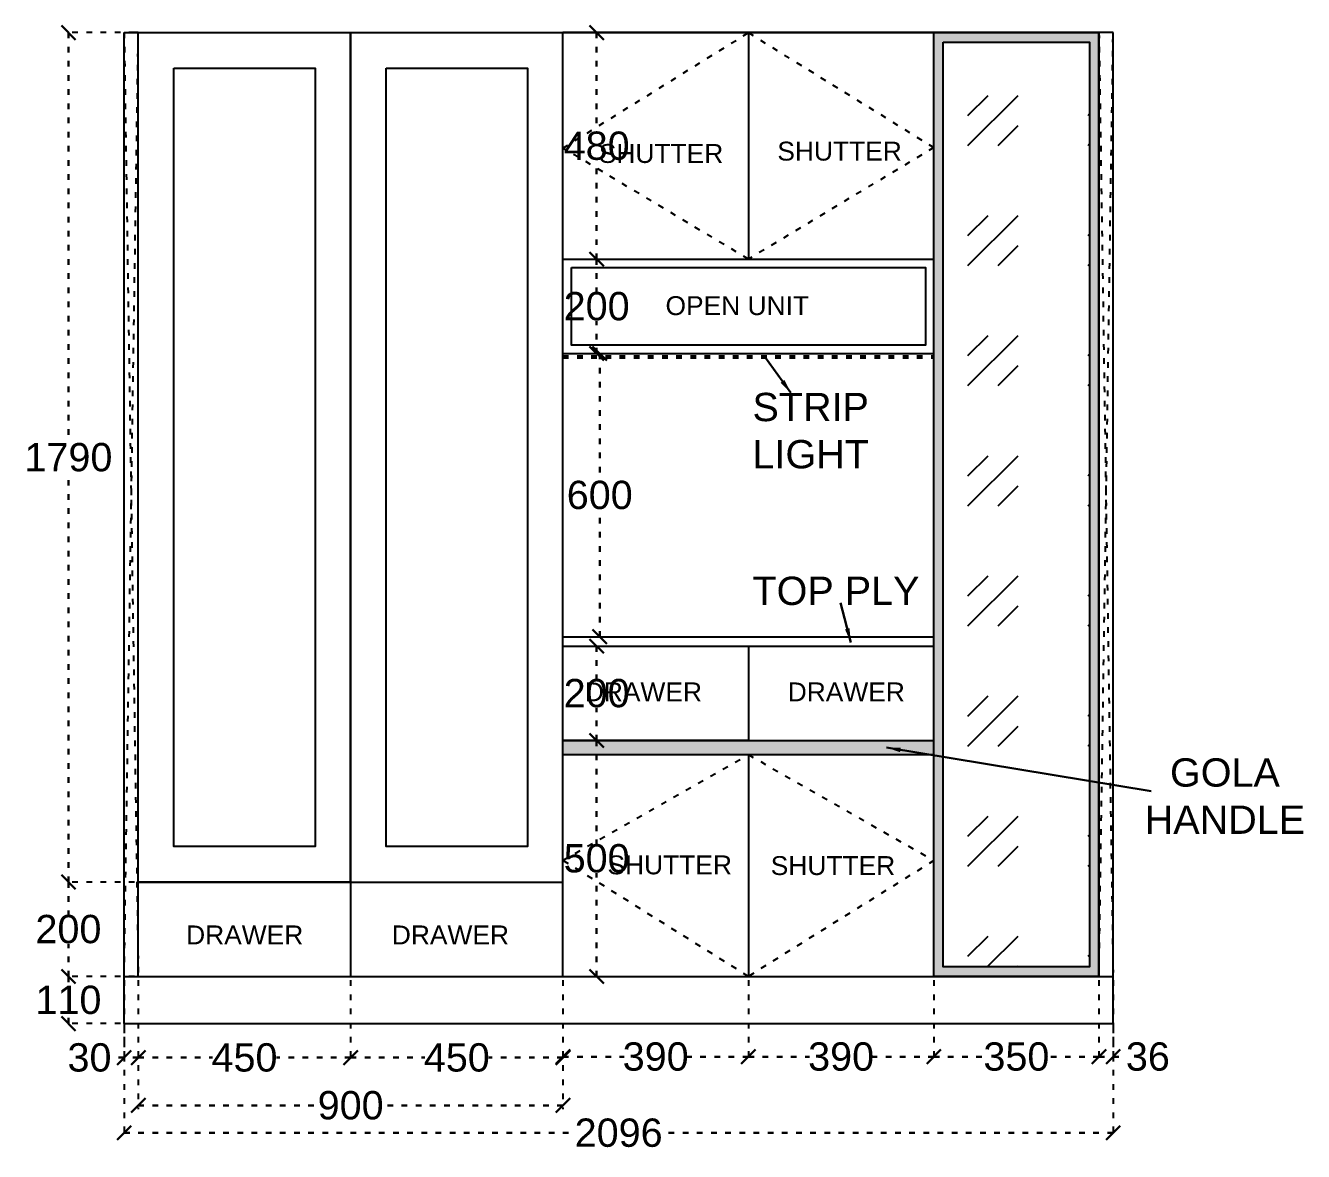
# Model space of a CAD drawing. Header units: millimetres. Extents: x 220712 to 1505573, y -354410 to 241923.
# Drawn here: x 280781 to 283489, y 89020 to 91406 of the extents above; entities that cross this region are included whole.
import ezdxf

# ---------------------------------------------------------------- set-up
doc = ezdxf.new("R2010")
doc.units = ezdxf.units.MM
doc.header["$MEASUREMENT"] = 0
doc.linetypes.add('ACAD_ISO03W100', pattern=[30, 12, -18])
doc.layers.add('Walls', color=253, linetype='Continuous')
doc.layers.add('Words', color=7, linetype='Continuous')
doc.styles.get("Standard").update_dxf_attribs({"font": 'arial.ttf'})
doc.dimstyles.get("Standard").update_dxf_attribs({"dimtxt": 60, "dimasz": 30, "dimexe": 7.75, "dimexo": 8.13, "dimgap": 0.63, "dimtad": 0, "dimtih": 1, "dimtoh": 1, "dimdec": 0, "dimzin": 0, "dimtxsty": 'Standard', "dimblk": 'OBLIQUE', "dimcen": 2.25, "dimclrd": 1, "dimclre": 1, "dimclrt": 1, "dimadec": 0, "dimazin": 0, "dimtfac": 1, "dimtdec": 0, "dimtofl": 0, "dimtmove": 0, "dimatfit": 3, "dimfxl": 1, "dimtolj": 1, "dimtzin": 0, "dimlwd": 30, "dimarcsym": 0})

# ---------------------------------------------------------------- blocks, each defined once
blk = doc.blocks.new('_Oblique')
at = {"color": 0, "linetype": 'ByBlock', "lineweight": -2}
blk.add_line((-0.5, -0.5), (0.5, 0.5), dxfattribs=at)
blk = doc.blocks.new('*D2109')
at = {"layer": 'Defpoints', "color": 0, "linetype": 'ACAD_ISO03W100', "lineweight": -2, "transparency": 16777216}
for p in [(280989.9, 89291.3), (283085.9, 89291.3), (283085.9, 89059.8)]:
    blk.add_point(p, dxfattribs=at)
at = {"layer": 'Walls', "color": 1, "linetype": 'ACAD_ISO03W100', "lineweight": -2, "transparency": 16777216}
for p, q in [((280989.9, 89283.2), (280989.9, 89052.1)), ((283085.9, 89283.2), (283085.9, 89052.1))]:
    blk.add_line(p, q, dxfattribs=at)
at = {"layer": 'Walls', "color": 1, "linetype": 'ACAD_ISO03W100', "lineweight": 30, "transparency": 16777216}
for p, q in [((280989.9, 89059.8), (281947.2, 89059.8)), ((283085.9, 89059.8), (282128.6, 89059.8))]:
    blk.add_line(p, q, dxfattribs=at)
at = {"layer": 'Walls', "color": 1, "linetype": 'ACAD_ISO03W100', "lineweight": 30, "transparency": 16777216, "xscale": 30, "yscale": 30, "zscale": 30, "rotation": 180}
blk.add_blockref('_Oblique', (280989.9, 89059.8), dxfattribs=at)
at = {"layer": 'Walls', "color": 1, "linetype": 'ACAD_ISO03W100', "lineweight": 30, "transparency": 16777216, "xscale": 30, "yscale": 30, "zscale": 30}
blk.add_blockref('_Oblique', (283085.9, 89059.8), dxfattribs=at)
at = {"layer": 'Walls', "color": 1, "linetype": 'ACAD_ISO03W100', "transparency": 16777216, "insert": (282037.9, 89059.8), "char_height": 60, "attachment_point": 5}
blk.add_mtext('\\A1;2096', dxfattribs=at)
blk = doc.blocks.new('*D2174')
at = {"layer": 'Defpoints', "color": 0, "linetype": 'ACAD_ISO03W100', "lineweight": -2, "transparency": 16777216}
for p in [(280989.9, 89391.3), (281019.9, 89391.3), (280989.9, 89219.3)]:
    blk.add_point(p, dxfattribs=at)
at = {"layer": 'Walls', "color": 1, "linetype": 'ACAD_ISO03W100', "lineweight": -2, "transparency": 16777216}
for p, q in [((280989.9, 89383.2), (280989.9, 89211.6)), ((281019.9, 89383.2), (281019.9, 89211.6))]:
    blk.add_line(p, q, dxfattribs=at)
at = {"layer": 'Walls', "color": 1, "linetype": 'ACAD_ISO03W100', "lineweight": 30, "transparency": 16777216}
for p, q in [((280989.9, 89219.3), (280959.9, 89219.3)), ((281019.9, 89219.3), (280989.9, 89219.3))]:
    blk.add_line(p, q, dxfattribs=at)
at = {"layer": 'Walls', "color": 1, "linetype": 'ACAD_ISO03W100', "lineweight": 30, "transparency": 16777216, "xscale": 30, "yscale": 30, "zscale": 30, "rotation": 180}
blk.add_blockref('_Oblique', (280989.9, 89219.3), dxfattribs=at)
at = {"layer": 'Walls', "color": 1, "linetype": 'ACAD_ISO03W100', "lineweight": 30, "transparency": 16777216, "xscale": 30, "yscale": 30, "zscale": 30}
blk.add_blockref('_Oblique', (281019.9, 89219.3), dxfattribs=at)
at = {"layer": 'Walls', "color": 1, "linetype": 'ACAD_ISO03W100', "transparency": 16777216, "insert": (280916.4, 89219.3), "char_height": 60, "attachment_point": 5}
blk.add_mtext('\\A1;30', dxfattribs=at)
blk = doc.blocks.new('*D2175')
at = {"layer": 'Defpoints', "color": 0, "linetype": 'ACAD_ISO03W100', "lineweight": -2, "transparency": 16777216}
for p in [(281019.9, 89391.3), (281919.9, 89391.3), (281919.9, 89118)]:
    blk.add_point(p, dxfattribs=at)
at = {"layer": 'Walls', "color": 1, "linetype": 'ACAD_ISO03W100', "lineweight": -2, "transparency": 16777216}
for p, q in [((281019.9, 89383.2), (281019.9, 89110.2)), ((281919.9, 89383.2), (281919.9, 89110.2))]:
    blk.add_line(p, q, dxfattribs=at)
at = {"layer": 'Walls', "color": 1, "linetype": 'ACAD_ISO03W100', "lineweight": 30, "transparency": 16777216}
for p, q in [((281019.9, 89118), (281403.1, 89118)), ((281919.9, 89118), (281536.7, 89118))]:
    blk.add_line(p, q, dxfattribs=at)
at = {"layer": 'Walls', "color": 1, "linetype": 'ACAD_ISO03W100', "lineweight": 30, "transparency": 16777216, "xscale": 30, "yscale": 30, "zscale": 30, "rotation": 180}
blk.add_blockref('_Oblique', (281019.9, 89118), dxfattribs=at)
at = {"layer": 'Walls', "color": 1, "linetype": 'ACAD_ISO03W100', "lineweight": 30, "transparency": 16777216, "xscale": 30, "yscale": 30, "zscale": 30}
blk.add_blockref('_Oblique', (281919.9, 89118), dxfattribs=at)
at = {"layer": 'Walls', "color": 1, "linetype": 'ACAD_ISO03W100', "transparency": 16777216, "insert": (281469.9, 89118), "char_height": 60, "attachment_point": 5}
blk.add_mtext('\\A1;900', dxfattribs=at)
blk = doc.blocks.new('*D2176')
at = {"layer": 'Defpoints', "color": 0, "linetype": 'ACAD_ISO03W100', "lineweight": -2, "transparency": 16777216}
for p in [(281919.9, 89391.3), (282312.9, 89391.3), (282312.9, 89221.2)]:
    blk.add_point(p, dxfattribs=at)
at = {"layer": 'Walls', "color": 1, "linetype": 'ACAD_ISO03W100', "lineweight": -2, "transparency": 16777216}
for p, q in [((281919.9, 89383.2), (281919.9, 89213.5)), ((282312.9, 89383.2), (282312.9, 89213.5))]:
    blk.add_line(p, q, dxfattribs=at)
at = {"layer": 'Walls', "color": 1, "linetype": 'ACAD_ISO03W100', "lineweight": 30, "transparency": 16777216}
for p, q in [((281919.9, 89221.2), (282049.6, 89221.2)), ((282312.9, 89221.2), (282183.2, 89221.2))]:
    blk.add_line(p, q, dxfattribs=at)
at = {"layer": 'Walls', "color": 1, "linetype": 'ACAD_ISO03W100', "lineweight": 30, "transparency": 16777216, "xscale": 30, "yscale": 30, "zscale": 30, "rotation": 180}
blk.add_blockref('_Oblique', (281919.9, 89221.2), dxfattribs=at)
at = {"layer": 'Walls', "color": 1, "linetype": 'ACAD_ISO03W100', "lineweight": 30, "transparency": 16777216, "xscale": 30, "yscale": 30, "zscale": 30}
blk.add_blockref('_Oblique', (282312.9, 89221.2), dxfattribs=at)
at = {"layer": 'Walls', "color": 1, "linetype": 'ACAD_ISO03W100', "transparency": 16777216, "insert": (282116.4, 89221.2), "char_height": 60, "attachment_point": 5}
blk.add_mtext('\\A1;390', dxfattribs=at)
blk = doc.blocks.new('*D2177')
at = {"layer": 'Defpoints', "color": 0, "linetype": 'ACAD_ISO03W100', "lineweight": -2, "transparency": 16777216}
for p in [(282312.9, 89391.3), (282705.9, 89391.3), (282705.9, 89221.2)]:
    blk.add_point(p, dxfattribs=at)
at = {"layer": 'Walls', "color": 1, "linetype": 'ACAD_ISO03W100', "lineweight": -2, "transparency": 16777216}
for p, q in [((282312.9, 89383.2), (282312.9, 89213.5)), ((282705.9, 89383.2), (282705.9, 89213.5))]:
    blk.add_line(p, q, dxfattribs=at)
at = {"layer": 'Walls', "color": 1, "linetype": 'ACAD_ISO03W100', "lineweight": 30, "transparency": 16777216}
for p, q in [((282312.9, 89221.2), (282442.6, 89221.2)), ((282705.9, 89221.2), (282576.2, 89221.2))]:
    blk.add_line(p, q, dxfattribs=at)
at = {"layer": 'Walls', "color": 1, "linetype": 'ACAD_ISO03W100', "lineweight": 30, "transparency": 16777216, "xscale": 30, "yscale": 30, "zscale": 30, "rotation": 180}
blk.add_blockref('_Oblique', (282312.9, 89221.2), dxfattribs=at)
at = {"layer": 'Walls', "color": 1, "linetype": 'ACAD_ISO03W100', "lineweight": 30, "transparency": 16777216, "xscale": 30, "yscale": 30, "zscale": 30}
blk.add_blockref('_Oblique', (282705.9, 89221.2), dxfattribs=at)
at = {"layer": 'Walls', "color": 1, "linetype": 'ACAD_ISO03W100', "transparency": 16777216, "insert": (282509.4, 89221.2), "char_height": 60, "attachment_point": 5}
blk.add_mtext('\\A1;390', dxfattribs=at)
blk = doc.blocks.new('*D2178')
at = {"layer": 'Defpoints', "color": 0, "linetype": 'ACAD_ISO03W100', "lineweight": -2, "transparency": 16777216}
for p in [(282705.9, 89391.3), (283055.9, 89391.3), (283055.9, 89221.2)]:
    blk.add_point(p, dxfattribs=at)
at = {"layer": 'Walls', "color": 1, "linetype": 'ACAD_ISO03W100', "lineweight": -2, "transparency": 16777216}
for p, q in [((282705.9, 89383.2), (282705.9, 89213.5)), ((283055.9, 89383.2), (283055.9, 89213.5))]:
    blk.add_line(p, q, dxfattribs=at)
at = {"layer": 'Walls', "color": 1, "linetype": 'ACAD_ISO03W100', "lineweight": 30, "transparency": 16777216}
for p, q in [((282705.9, 89221.2), (282814.1, 89221.2)), ((283055.9, 89221.2), (282947.7, 89221.2))]:
    blk.add_line(p, q, dxfattribs=at)
at = {"layer": 'Walls', "color": 1, "linetype": 'ACAD_ISO03W100', "lineweight": 30, "transparency": 16777216, "xscale": 30, "yscale": 30, "zscale": 30, "rotation": 180}
blk.add_blockref('_Oblique', (282705.9, 89221.2), dxfattribs=at)
at = {"layer": 'Walls', "color": 1, "linetype": 'ACAD_ISO03W100', "lineweight": 30, "transparency": 16777216, "xscale": 30, "yscale": 30, "zscale": 30}
blk.add_blockref('_Oblique', (283055.9, 89221.2), dxfattribs=at)
at = {"layer": 'Walls', "color": 1, "linetype": 'ACAD_ISO03W100', "transparency": 16777216, "insert": (282880.9, 89221.2), "char_height": 60, "attachment_point": 5}
blk.add_mtext('\\A1;350', dxfattribs=at)
blk = doc.blocks.new('*D2179')
at = {"layer": 'Defpoints', "color": 0, "linetype": 'ACAD_ISO03W100', "lineweight": -2, "transparency": 16777216}
for p in [(283055.9, 89391.3), (283085.9, 89391.3), (283085.9, 89221.2)]:
    blk.add_point(p, dxfattribs=at)
at = {"layer": 'Walls', "color": 1, "linetype": 'ACAD_ISO03W100', "lineweight": -2, "transparency": 16777216}
for p, q in [((283055.9, 89383.2), (283055.9, 89213.5)), ((283085.9, 89383.2), (283085.9, 89213.5))]:
    blk.add_line(p, q, dxfattribs=at)
at = {"layer": 'Walls', "color": 1, "linetype": 'ACAD_ISO03W100', "lineweight": 30, "transparency": 16777216}
for p, q in [((283055.9, 89221.2), (283085.9, 89221.2)), ((283085.9, 89221.2), (283115.9, 89221.2))]:
    blk.add_line(p, q, dxfattribs=at)
at = {"layer": 'Walls', "color": 1, "linetype": 'ACAD_ISO03W100', "lineweight": 30, "transparency": 16777216, "xscale": 30, "yscale": 30, "zscale": 30, "rotation": 180}
blk.add_blockref('_Oblique', (283055.9, 89221.2), dxfattribs=at)
at = {"layer": 'Walls', "color": 1, "linetype": 'ACAD_ISO03W100', "lineweight": 30, "transparency": 16777216, "xscale": 30, "yscale": 30, "zscale": 30}
blk.add_blockref('_Oblique', (283085.9, 89221.2), dxfattribs=at)
at = {"layer": 'Walls', "color": 1, "linetype": 'ACAD_ISO03W100', "transparency": 16777216, "insert": (283159.5, 89221.2), "char_height": 60, "attachment_point": 5}
blk.add_mtext('\\A1;36', dxfattribs=at)
blk = doc.blocks.new('*D2180')
at = {"layer": 'Defpoints', "color": 0, "linetype": 'ACAD_ISO03W100', "lineweight": -2, "transparency": 16777216}
for p in [(280871.8, 89591.3), (281019.9, 89591.3), (281019.9, 89391.3)]:
    blk.add_point(p, dxfattribs=at)
at = {"layer": 'Walls', "color": 1, "linetype": 'ACAD_ISO03W100', "lineweight": -2, "transparency": 16777216}
for p, q in [((281011.8, 89591.3), (280864, 89591.3)), ((281011.8, 89391.3), (280864, 89391.3))]:
    blk.add_line(p, q, dxfattribs=at)
at = {"layer": 'Walls', "color": 1, "linetype": 'ACAD_ISO03W100', "lineweight": 30, "transparency": 16777216}
for p, q in [((280871.8, 89591.3), (280871.8, 89522.6)), ((280871.8, 89391.3), (280871.8, 89460))]:
    blk.add_line(p, q, dxfattribs=at)
at = {"layer": 'Walls', "color": 1, "linetype": 'ACAD_ISO03W100', "lineweight": 30, "transparency": 16777216, "xscale": 30, "yscale": 30, "zscale": 30}
for p, rotation in [((280871.8, 89591.3), 90), ((280871.8, 89391.3), 270)]:
    blk.add_blockref('_Oblique', p, dxfattribs=dict(at, rotation=rotation))
at = {"layer": 'Walls', "color": 1, "linetype": 'ACAD_ISO03W100', "transparency": 16777216, "insert": (280871.8, 89491.3), "char_height": 60, "attachment_point": 5}
blk.add_mtext('\\A1;200', dxfattribs=at)
blk = doc.blocks.new('*D2181')
at = {"layer": 'Defpoints', "color": 0, "linetype": 'ACAD_ISO03W100', "lineweight": -2, "transparency": 16777216}
for p in [(280871.8, 91391.3), (281019.9, 91391.3), (281019.9, 89591.3)]:
    blk.add_point(p, dxfattribs=at)
at = {"layer": 'Walls', "color": 1, "linetype": 'ACAD_ISO03W100', "lineweight": -2, "transparency": 16777216}
for p, q in [((281011.8, 91391.3), (280864, 91391.3)), ((281011.8, 89591.3), (280864, 89591.3))]:
    blk.add_line(p, q, dxfattribs=at)
at = {"layer": 'Walls', "color": 1, "linetype": 'ACAD_ISO03W100', "lineweight": 30, "transparency": 16777216}
for p, q in [((280871.8, 91391.3), (280871.8, 90522.6)), ((280871.8, 89591.3), (280871.8, 90460))]:
    blk.add_line(p, q, dxfattribs=at)
at = {"layer": 'Walls', "color": 1, "linetype": 'ACAD_ISO03W100', "lineweight": 30, "transparency": 16777216, "xscale": 30, "yscale": 30, "zscale": 30}
for p, rotation in [((280871.8, 91391.3), 90), ((280871.8, 89591.3), 270)]:
    blk.add_blockref('_Oblique', p, dxfattribs=dict(at, rotation=rotation))
at = {"layer": 'Walls', "color": 1, "linetype": 'ACAD_ISO03W100', "transparency": 16777216, "insert": (280871.8, 90491.3), "char_height": 60, "attachment_point": 5}
blk.add_mtext('\\A1;1790', dxfattribs=at)
blk = doc.blocks.new('*D2182')
at = {"layer": 'Defpoints', "color": 0, "linetype": 'ACAD_ISO03W100', "lineweight": -2, "transparency": 16777216}
for p in [(281919.9, 89891.3), (281991.3, 89891.3), (281919.9, 89391.3)]:
    blk.add_point(p, dxfattribs=at)
at = {"layer": 'Walls', "color": 1, "linetype": 'ACAD_ISO03W100', "lineweight": -2, "transparency": 16777216}
for p, q in [((281928, 89891.3), (281999, 89891.3)), ((281928, 89391.3), (281999, 89391.3))]:
    blk.add_line(p, q, dxfattribs=at)
at = {"layer": 'Walls', "color": 1, "linetype": 'ACAD_ISO03W100', "lineweight": 30, "transparency": 16777216}
for p, q in [((281991.3, 89891.3), (281991.3, 89672.6)), ((281991.3, 89391.3), (281991.3, 89610))]:
    blk.add_line(p, q, dxfattribs=at)
at = {"layer": 'Walls', "color": 1, "linetype": 'ACAD_ISO03W100', "lineweight": 30, "transparency": 16777216, "xscale": 30, "yscale": 30, "zscale": 30}
for p, rotation in [((281991.3, 89891.3), 90), ((281991.3, 89391.3), 270)]:
    blk.add_blockref('_Oblique', p, dxfattribs=dict(at, rotation=rotation))
at = {"layer": 'Walls', "color": 1, "linetype": 'ACAD_ISO03W100', "transparency": 16777216, "insert": (281991.3, 89641.3), "char_height": 60, "attachment_point": 5}
blk.add_mtext('\\A1;500', dxfattribs=at)
blk = doc.blocks.new('*D2183')
at = {"layer": 'Defpoints', "color": 0, "linetype": 'ACAD_ISO03W100', "lineweight": -2, "transparency": 16777216}
for p in [(281919.9, 90091.3), (281991.3, 90091.3), (281919.9, 89891.3)]:
    blk.add_point(p, dxfattribs=at)
at = {"layer": 'Walls', "color": 1, "linetype": 'ACAD_ISO03W100', "lineweight": -2, "transparency": 16777216}
for p, q in [((281928, 90091.3), (281999, 90091.3)), ((281928, 89891.3), (281999, 89891.3))]:
    blk.add_line(p, q, dxfattribs=at)
at = {"layer": 'Walls', "color": 1, "linetype": 'ACAD_ISO03W100', "lineweight": 30, "transparency": 16777216}
for p, q in [((281991.3, 90091.3), (281991.3, 90022.6)), ((281991.3, 89891.3), (281991.3, 89960))]:
    blk.add_line(p, q, dxfattribs=at)
at = {"layer": 'Walls', "color": 1, "linetype": 'ACAD_ISO03W100', "lineweight": 30, "transparency": 16777216, "xscale": 30, "yscale": 30, "zscale": 30}
for p, rotation in [((281991.3, 90091.3), 90), ((281991.3, 89891.3), 270)]:
    blk.add_blockref('_Oblique', p, dxfattribs=dict(at, rotation=rotation))
at = {"layer": 'Walls', "color": 1, "linetype": 'ACAD_ISO03W100', "transparency": 16777216, "insert": (281991.3, 89991.3), "char_height": 60, "attachment_point": 5}
blk.add_mtext('\\A1;200', dxfattribs=at)
blk = doc.blocks.new('*D2184')
at = {"layer": 'Defpoints', "color": 0, "linetype": 'ACAD_ISO03W100', "lineweight": -2, "transparency": 16777216}
for p in [(281919.9, 90711.3), (281997.8, 90711.3), (281919.9, 90111.3)]:
    blk.add_point(p, dxfattribs=at)
at = {"layer": 'Walls', "color": 1, "linetype": 'ACAD_ISO03W100', "lineweight": -2, "transparency": 16777216}
for p, q in [((281928, 90711.3), (282005.5, 90711.3)), ((281928, 90111.3), (282005.5, 90111.3))]:
    blk.add_line(p, q, dxfattribs=at)
at = {"layer": 'Walls', "color": 1, "linetype": 'ACAD_ISO03W100', "lineweight": 30, "transparency": 16777216}
for p, q in [((281997.8, 90711.3), (281997.8, 90442.6)), ((281997.8, 90111.3), (281997.8, 90380))]:
    blk.add_line(p, q, dxfattribs=at)
at = {"layer": 'Walls', "color": 1, "linetype": 'ACAD_ISO03W100', "lineweight": 30, "transparency": 16777216, "xscale": 30, "yscale": 30, "zscale": 30}
for p, rotation in [((281997.8, 90711.3), 90), ((281997.8, 90111.3), 270)]:
    blk.add_blockref('_Oblique', p, dxfattribs=dict(at, rotation=rotation))
at = {"layer": 'Walls', "color": 1, "linetype": 'ACAD_ISO03W100', "transparency": 16777216, "insert": (281997.8, 90411.3), "char_height": 60, "attachment_point": 5}
blk.add_mtext('\\A1;600', dxfattribs=at)
blk = doc.blocks.new('*D2185')
at = {"layer": 'Defpoints', "color": 0, "linetype": 'ACAD_ISO03W100', "lineweight": -2, "transparency": 16777216}
for p in [(281919.9, 90911.3), (281991.3, 90911.3), (281919.9, 90711.3)]:
    blk.add_point(p, dxfattribs=at)
at = {"layer": 'Walls', "color": 1, "linetype": 'ACAD_ISO03W100', "lineweight": -2, "transparency": 16777216}
for p, q in [((281928, 90911.3), (281999, 90911.3)), ((281928, 90711.3), (281999, 90711.3))]:
    blk.add_line(p, q, dxfattribs=at)
at = {"layer": 'Walls', "color": 1, "linetype": 'ACAD_ISO03W100', "lineweight": 30, "transparency": 16777216}
for p, q in [((281991.3, 90911.3), (281991.3, 90842.6)), ((281991.3, 90711.3), (281991.3, 90780))]:
    blk.add_line(p, q, dxfattribs=at)
at = {"layer": 'Walls', "color": 1, "linetype": 'ACAD_ISO03W100', "lineweight": 30, "transparency": 16777216, "xscale": 30, "yscale": 30, "zscale": 30}
for p, rotation in [((281991.3, 90911.3), 90), ((281991.3, 90711.3), 270)]:
    blk.add_blockref('_Oblique', p, dxfattribs=dict(at, rotation=rotation))
at = {"layer": 'Walls', "color": 1, "linetype": 'ACAD_ISO03W100', "transparency": 16777216, "insert": (281991.3, 90811.3), "char_height": 60, "attachment_point": 5}
blk.add_mtext('\\A1;200', dxfattribs=at)
blk = doc.blocks.new('*D2308')
at = {"layer": 'Defpoints', "color": 0, "linetype": 'ACAD_ISO03W100', "lineweight": -2, "transparency": 16777216}
for p in [(281019.9, 89391.3), (281469.9, 89391.3), (281469.9, 89219.3)]:
    blk.add_point(p, dxfattribs=at)
at = {"layer": 'Walls', "color": 1, "linetype": 'ACAD_ISO03W100', "lineweight": -2, "transparency": 16777216}
for p, q in [((281019.9, 89383.2), (281019.9, 89211.6)), ((281469.9, 89383.2), (281469.9, 89211.6))]:
    blk.add_line(p, q, dxfattribs=at)
at = {"layer": 'Walls', "color": 1, "linetype": 'ACAD_ISO03W100', "lineweight": 30, "transparency": 16777216}
for p, q in [((281019.9, 89219.3), (281176.9, 89219.3)), ((281469.9, 89219.3), (281312.9, 89219.3))]:
    blk.add_line(p, q, dxfattribs=at)
at = {"layer": 'Walls', "color": 1, "linetype": 'ACAD_ISO03W100', "lineweight": 30, "transparency": 16777216, "xscale": 30, "yscale": 30, "zscale": 30, "rotation": 180}
blk.add_blockref('_Oblique', (281019.9, 89219.3), dxfattribs=at)
at = {"layer": 'Walls', "color": 1, "linetype": 'ACAD_ISO03W100', "lineweight": 30, "transparency": 16777216, "xscale": 30, "yscale": 30, "zscale": 30}
blk.add_blockref('_Oblique', (281469.9, 89219.3), dxfattribs=at)
at = {"layer": 'Walls', "color": 1, "linetype": 'ACAD_ISO03W100', "lineweight": -2, "transparency": 16777216, "insert": (281244.9, 89219.3), "char_height": 60, "attachment_point": 5}
blk.add_mtext('\\A1;450', dxfattribs=at)
blk = doc.blocks.new('*D2309')
at = {"layer": 'Defpoints', "color": 0, "linetype": 'ACAD_ISO03W100', "lineweight": -2, "transparency": 16777216}
for p in [(281469.9, 89391.3), (281919.9, 89391.3), (281919.9, 89219.3)]:
    blk.add_point(p, dxfattribs=at)
at = {"layer": 'Walls', "color": 1, "linetype": 'ACAD_ISO03W100', "lineweight": -2, "transparency": 16777216}
for p, q in [((281469.9, 89383.2), (281469.9, 89211.6)), ((281919.9, 89383.2), (281919.9, 89211.6))]:
    blk.add_line(p, q, dxfattribs=at)
at = {"layer": 'Walls', "color": 1, "linetype": 'ACAD_ISO03W100', "lineweight": 30, "transparency": 16777216}
for p, q in [((281469.9, 89219.3), (281626.9, 89219.3)), ((281919.9, 89219.3), (281762.9, 89219.3))]:
    blk.add_line(p, q, dxfattribs=at)
at = {"layer": 'Walls', "color": 1, "linetype": 'ACAD_ISO03W100', "lineweight": 30, "transparency": 16777216, "xscale": 30, "yscale": 30, "zscale": 30, "rotation": 180}
blk.add_blockref('_Oblique', (281469.9, 89219.3), dxfattribs=at)
at = {"layer": 'Walls', "color": 1, "linetype": 'ACAD_ISO03W100', "lineweight": 30, "transparency": 16777216, "xscale": 30, "yscale": 30, "zscale": 30}
blk.add_blockref('_Oblique', (281919.9, 89219.3), dxfattribs=at)
at = {"layer": 'Walls', "color": 1, "linetype": 'ACAD_ISO03W100', "lineweight": -2, "transparency": 16777216, "insert": (281694.9, 89219.3), "char_height": 60, "attachment_point": 5}
blk.add_mtext('\\A1;450', dxfattribs=at)
blk = doc.blocks.new('*D2310')
at = {"layer": 'Defpoints', "color": 0, "linetype": 'ACAD_ISO03W100', "lineweight": -2, "transparency": 16777216}
for p in [(281919.9, 91391.3), (281991.3, 91391.3), (281919.9, 90911.3)]:
    blk.add_point(p, dxfattribs=at)
at = {"layer": 'Walls', "color": 1, "linetype": 'ACAD_ISO03W100', "lineweight": -2, "transparency": 16777216}
for p, q in [((281928, 91391.3), (281999, 91391.3)), ((281928, 90911.3), (281999, 90911.3))]:
    blk.add_line(p, q, dxfattribs=at)
at = {"layer": 'Walls', "color": 1, "linetype": 'ACAD_ISO03W100', "lineweight": 30, "transparency": 16777216}
for p, q in [((281991.3, 91391.3), (281991.3, 91182.6)), ((281991.3, 90911.3), (281991.3, 91120))]:
    blk.add_line(p, q, dxfattribs=at)
at = {"layer": 'Walls', "color": 1, "linetype": 'ACAD_ISO03W100', "lineweight": 30, "transparency": 16777216, "xscale": 30, "yscale": 30, "zscale": 30}
for p, rotation in [((281991.3, 91391.3), 90), ((281991.3, 90911.3), 270)]:
    blk.add_blockref('_Oblique', p, dxfattribs=dict(at, rotation=rotation))
at = {"layer": 'Walls', "color": 1, "linetype": 'ACAD_ISO03W100', "lineweight": -2, "transparency": 16777216, "insert": (281991.3, 91151.3), "char_height": 60, "attachment_point": 5}
blk.add_mtext('\\A1;480', dxfattribs=at)
blk = doc.blocks.new('*D2312')
at = {"layer": 'Defpoints', "color": 0, "linetype": 'ACAD_ISO03W100', "lineweight": -2, "transparency": 16777216}
for p in [(280871.8, 89391.3), (280989.9, 89391.3), (280989.9, 89291.3)]:
    blk.add_point(p, dxfattribs=at)
at = {"layer": 'Walls', "color": 1, "linetype": 'ACAD_ISO03W100', "lineweight": -2, "transparency": 16777216}
for p, q in [((280981.8, 89391.3), (280864, 89391.3)), ((280981.8, 89291.3), (280864, 89291.3))]:
    blk.add_line(p, q, dxfattribs=at)
at = {"layer": 'Walls', "color": 1, "linetype": 'ACAD_ISO03W100', "lineweight": 30, "transparency": 16777216}
for p, q in [((280871.8, 89391.3), (280871.8, 89372.6)), ((280871.8, 89291.3), (280871.8, 89310))]:
    blk.add_line(p, q, dxfattribs=at)
at = {"layer": 'Walls', "color": 1, "linetype": 'ACAD_ISO03W100', "lineweight": 30, "transparency": 16777216, "xscale": 30, "yscale": 30, "zscale": 30}
for p, rotation in [((280871.8, 89391.3), 90), ((280871.8, 89291.3), 270)]:
    blk.add_blockref('_Oblique', p, dxfattribs=dict(at, rotation=rotation))
at = {"layer": 'Walls', "color": 1, "linetype": 'ACAD_ISO03W100', "lineweight": -2, "transparency": 16777216, "insert": (280871.8, 89341.3), "char_height": 60, "attachment_point": 5}
blk.add_mtext('\\A1;110', dxfattribs=at)

msp = doc.modelspace()

# ---------------------------------------------------------------- hatches: boundary and pattern name
at = {"layer": 'Walls', "linetype": 'ACAD_ISO03W100', "true_color": 0x000000}
h = msp.add_hatch(color=18, dxfattribs=at)
h.dxf.hatch_style = 1
h.paths.add_polyline_path([(283055.9, 91391.3), (282705.9, 91391.3), (282705.9, 89391.3), (283055.9, 89391.3)])
h.paths.add_polyline_path([(283035.9, 91371.3), (283035.9, 89411.3), (282725.9, 89411.3), (282725.9, 91371.3)], flags=16)
at = {"layer": 'Walls', "linetype": 'ACAD_ISO03W100', "true_color": 0xadddf7}
h = msp.add_hatch(dxfattribs=at)
h.set_pattern_fill('GOST_GLASS', color=141, scale=30)
h.set_pattern_definition([(45, (-6400.25, 274.81), (254.55844, 0), [150, -210]), (45, (-6336.61, 274.81), (254.55844, 0), [60, -300]), (45, (-6400.25, 338.45), (254.55844, 0), [60, -300])])
h.paths.add_polyline_path([(283035.9, 91371.3), (282725.9, 91371.3), (282725.9, 89411.3), (283035.9, 89411.3)])
at = {"layer": 'Walls', "linetype": 'ACAD_ISO03W100', "lineweight": -2, "true_color": 0x000000}
h = msp.add_hatch(color=18, dxfattribs=at)
h.dxf.hatch_style = 1
h.paths.add_polyline_path([(282705.9, 89891.3), (281919.9, 89891.3), (281919.9, 89861.3), (282705.9, 89861.3)])

# ---------------------------------------------------------------- linework, layer by layer
at = {"layer": 'Walls', "color": 18, "true_color": 0x000000}
for p, q in [((280989.9, 89291.3), (280989.9, 91391.3)), ((280989.9, 91391.3), (281919.9, 91391.3)), ((281019.9, 89391.3), (281019.9, 91391.3)), ((281469.9, 89591.3), (281469.9, 91391.3)), ((281919.9, 89391.3), (281919.9, 91391.3)), ((283085.9, 91391.3), (281919.9, 91391.3)), ((281919.9, 91391.3), (282705.9, 91391.3)), ((282705.9, 91391.3), (282312.9, 91391.3)), ((282312.9, 91391.3), (282312.9, 90911.3)), ((282705.9, 89391.3), (282705.9, 91391.3)), ((283055.9, 89391.3), (283055.9, 91391.3)), ((283085.9, 89291.3), (283085.9, 91391.3)), ((281919.9, 90911.3), (282705.9, 90911.3)), ((281919.9, 90711.3), (282705.9, 90711.3)), ((281919.9, 90111.3), (282705.9, 90111.3)), ((281919.9, 90091.3), (282705.9, 90091.3)), ((282312.9, 90091.3), (282312.9, 89891.3)), ((282312.9, 89891.3), (281919.9, 89891.3)), ((281919.9, 89891.3), (282705.9, 89891.3)), ((281919.9, 89861.3), (282705.9, 89861.3)), ((282312.9, 89861.3), (282312.9, 89391.3)), ((281019.9, 89591.3), (281919.9, 89591.3)), ((281469.9, 89591.3), (281469.9, 89391.3)), ((280989.9, 89391.3), (283085.9, 89391.3)), ((281019.9, 89391.3), (281919.9, 89391.3)), ((281919.9, 89391.3), (282705.9, 89391.3)), ((280989.9, 89291.3), (283085.9, 89291.3))]:
    msp.add_line(p, q, dxfattribs=at)
at = {"layer": 'Walls', "color": 40, "linetype": 'ACAD_ISO03W100', "true_color": 0xf8d731}
for p, q in [((281919.9, 90706.3), (282705.9, 90706.3)), ((281919.9, 90704.3), (282705.9, 90704.3)), ((281919.9, 90702.3), (282705.9, 90702.3))]:
    msp.add_line(p, q, dxfattribs=at)
at = {"layer": 'Walls', "color": 240, "linetype": 'ACAD_ISO03W100', "true_color": 0xed1f24}
for points in [[(280989.9, 89391.3), (281019.9, 91391.3), (280989.9, 91391.3), (281019.9, 89391.3)], [(283055.9, 89391.3), (283085.9, 91391.3), (283055.9, 91391.3), (283085.9, 89391.3)]]:
    msp.add_lwpolyline(points, dxfattribs=at)
at = {"layer": 'Walls', "color": 18, "true_color": 0x000000}
for points in [[(281019.9, 91391.3), (281469.9, 91391.3), (281469.9, 89591.3), (281019.9, 89591.3)], [(282705.9, 91391.3), (283055.9, 91391.3), (283055.9, 89391.3), (282705.9, 89391.3)], [(282725.9, 91371.3), (283035.9, 91371.3), (283035.9, 89411.3), (282725.9, 89411.3)], [(281094.9, 91316.3), (281394.9, 91316.3), (281394.9, 89666.3), (281094.9, 89666.3)], [(281544.9, 91316.3), (281844.9, 91316.3), (281844.9, 89666.3), (281544.9, 89666.3)], [(281937.9, 90893.3), (282687.9, 90893.3), (282687.9, 90729.3), (281937.9, 90729.3)]]:
    msp.add_lwpolyline(points, close=True, dxfattribs=at)
at = {"layer": 'Walls', "color": 9, "linetype": 'ACAD_ISO03W100', "true_color": 0xc7c8ca}
for points in [[(282312.9, 91391.3), (282705.9, 91147.8), (282312.9, 90911.3), (281919.9, 91146.8), (282312.9, 91391.3)], [(282312.9, 89861.3), (282312.9, 89626.3), (282312.9, 89391.3), (281919.9, 89637.3), (282312.9, 89861.3), (282705.9, 89636.8), (282312.9, 89391.3)]]:
    msp.add_lwpolyline(points, dxfattribs=at)

# ---------------------------------------------------------------- texts
at = {"color": 7, "char_height": 40, "attachment_point": 1}
for s, width, insert in [('SHUTTER', 246.425, (281995.8, 91155.2)), ('SHUTTER', 246.425, (282374.2, 91160.2)), ('\\pxt6;OPEN UNIT', 386.661, (282137.2, 90832.8)), ('DRAWER', 246.425, (281966.2, 90014.3)), ('DRAWER', 246.425, (282396.2, 90014.3)), ('SHUTTER', 246.425, (282014.2, 89647.7)), ('SHUTTER', 246.425, (282360.2, 89646.2)), ('DRAWER', 246.425, (281121.2, 89499.3)), ('DRAWER', 246.425, (281557.2, 89499.3))]:
    msp.add_mtext_dynamic_manual_height_columns(s, width=width, gutter_width=1213, heights=[0], dxfattribs=dict(at, insert=insert))
at = {"layer": 'Words', "color": 0, "char_height": 60, "attachment_point": 1}
for s, width, insert in [('\\pxt2;STRIP\\PLIGHT', 808.219, (282321.5, 90628)), ('\\pxt2;TOP PLY', 808.219, (282321.5, 90238.5)), ('\\pxqc,t2;GOLA HANDLE', 354.727, (283145.5, 89853.5))]:
    msp.add_mtext_dynamic_manual_height_columns(s, width=width, gutter_width=866.4, heights=[440.1], dxfattribs=dict(at, insert=insert))

# ---------------------------------------------------------------- dimensions: what is measured, and where the dimension line sits
at = {"layer": 'Walls', "color": 240, "linetype": 'ACAD_ISO03W100', "true_color": 0xed1f24}
dim = msp.add_linear_dim(base=(280871.8, 91391.3), p1=(281019.9, 89591.3), p2=(281019.9, 91391.3), angle=90, text='1790', dimstyle='Standard', dxfattribs=at)
dim.commit()
dim.dimension.update_dxf_attribs({"geometry": '*D2181', "text_midpoint": (280871.8, 90491.3)})
at = {"layer": 'Walls', "color": 18, "linetype": 'ACAD_ISO03W100', "lineweight": -2, "true_color": 0x000000}
dim = msp.add_linear_dim(base=(281991.3, 91391.3), p1=(281919.9, 90911.3), p2=(281919.9, 91391.3), angle=90, dimstyle='Standard', dxfattribs=at)
dim.commit()
dim.dimension.update_dxf_attribs({"geometry": '*D2310', "text_midpoint": (281991.3, 91151.3)})
at = {"layer": 'Walls', "color": 240, "linetype": 'ACAD_ISO03W100', "true_color": 0xed1f24}
for base, p1, p2, picture, middle in [((281991.3, 90911.3), (281919.9, 90711.3), (281919.9, 90911.3), '*D2185', (281991.3, 90811.3)), ((281997.8, 90711.3), (281919.9, 90111.3), (281919.9, 90711.3), '*D2184', (281997.8, 90411.3)), ((281991.3, 90091.3), (281919.9, 89891.3), (281919.9, 90091.3), '*D2183', (281991.3, 89991.3)), ((281991.3, 89891.3), (281919.9, 89391.3), (281919.9, 89891.3), '*D2182', (281991.3, 89641.3)), ((280871.8, 89591.3), (281019.9, 89391.3), (281019.9, 89591.3), '*D2180', (280871.8, 89491.3))]:
    dim = msp.add_linear_dim(base=base, p1=p1, p2=p2, angle=90, dimstyle='Standard', dxfattribs=at)
    dim.commit()
    dim.dimension.update_dxf_attribs({"geometry": picture, "text_midpoint": middle})
at = {"layer": 'Walls', "color": 18, "linetype": 'ACAD_ISO03W100', "lineweight": -2, "true_color": 0x000000}
dim = msp.add_linear_dim(base=(280871.8, 89391.3), p1=(280989.9, 89291.3), p2=(280989.9, 89391.3), angle=90, text='110', dimstyle='Standard', dxfattribs=at)
dim.commit()
dim.dimension.update_dxf_attribs({"geometry": '*D2312', "text_midpoint": (280871.8, 89341.3)})
at = {"layer": 'Walls', "color": 240, "linetype": 'ACAD_ISO03W100', "true_color": 0xed1f24}
for base, p1, p2, picture, middle in [((280989.9, 89219.3), (281019.9, 89391.3), (280989.9, 89391.3), '*D2174', (280916.4, 89219.3)), ((283055.9, 89221.2), (282705.9, 89391.3), (283055.9, 89391.3), '*D2178', (282880.9, 89221.2))]:
    dim = msp.add_linear_dim(base=base, p1=p1, p2=p2, dimstyle='Standard', dxfattribs=at)
    dim.commit()
    dim.dimension.update_dxf_attribs({"geometry": picture, "text_midpoint": middle})
dim = msp.add_linear_dim(base=(281919.9, 89118), p1=(281019.9, 89391.3), p2=(281919.9, 89391.3), dimstyle='Standard', dxfattribs=at)
dim.commit()
dim.dimension.update_dxf_attribs({"geometry": '*D2175', "text_midpoint": (281469.9, 89118), "dimtype": 160})
at = {"layer": 'Walls', "color": 18, "linetype": 'ACAD_ISO03W100', "lineweight": -2, "true_color": 0x000000}
for base, p1, p2, picture, middle in [((281469.9, 89219.3), (281019.9, 89391.3), (281469.9, 89391.3), '*D2308', (281244.9, 89219.3)), ((281919.9, 89219.3), (281469.9, 89391.3), (281919.9, 89391.3), '*D2309', (281694.9, 89219.3))]:
    dim = msp.add_linear_dim(base=base, p1=p1, p2=p2, dimstyle='Standard', dxfattribs=at)
    dim.commit()
    dim.dimension.update_dxf_attribs({"geometry": picture, "text_midpoint": middle})
at = {"layer": 'Walls', "color": 240, "linetype": 'ACAD_ISO03W100', "true_color": 0xed1f24}
for base, p1, p2, text, picture, middle in [((282312.9, 89221.2), (281919.9, 89391.3), (282312.9, 89391.3), '390', '*D2176', (282116.4, 89221.2)), ((282705.9, 89221.2), (282312.9, 89391.3), (282705.9, 89391.3), '390', '*D2177', (282509.4, 89221.2)), ((283085.9, 89221.2), (283055.9, 89391.3), (283085.9, 89391.3), '36', '*D2179', (283159.5, 89221.2))]:
    dim = msp.add_linear_dim(base=base, p1=p1, p2=p2, text=text, dimstyle='Standard', dxfattribs=at)
    dim.commit()
    dim.dimension.update_dxf_attribs({"geometry": picture, "text_midpoint": middle})
at = {"layer": 'Walls', "color": 18, "linetype": 'ACAD_ISO03W100', "true_color": 0x000000}
dim = msp.add_linear_dim(base=(283085.9, 89059.8), p1=(280989.9, 89291.3), p2=(283085.9, 89291.3), dimstyle='Standard', dxfattribs=at)
dim.commit()
dim.dimension.update_dxf_attribs({"geometry": '*D2109', "text_midpoint": (282037.9, 89059.8), "dimtype": 160})

# ---------------------------------------------------------------- leaders
at = {"layer": 'Walls', "color": 252, "linetype": 'ByBlock', "true_color": 0x939598}
for points in [[(282402.9, 90628), (282347.5, 90704.3)], [(282530, 90099), (282508, 90183)], [(282605.5, 89876.3), (283166.5, 89784)]]:
    msp.add_leader(points, dimstyle='Standard', override={"dimgap": 0.63, "dimtad": 0}, dxfattribs=at)

doc.saveas('drawing.dxf')
